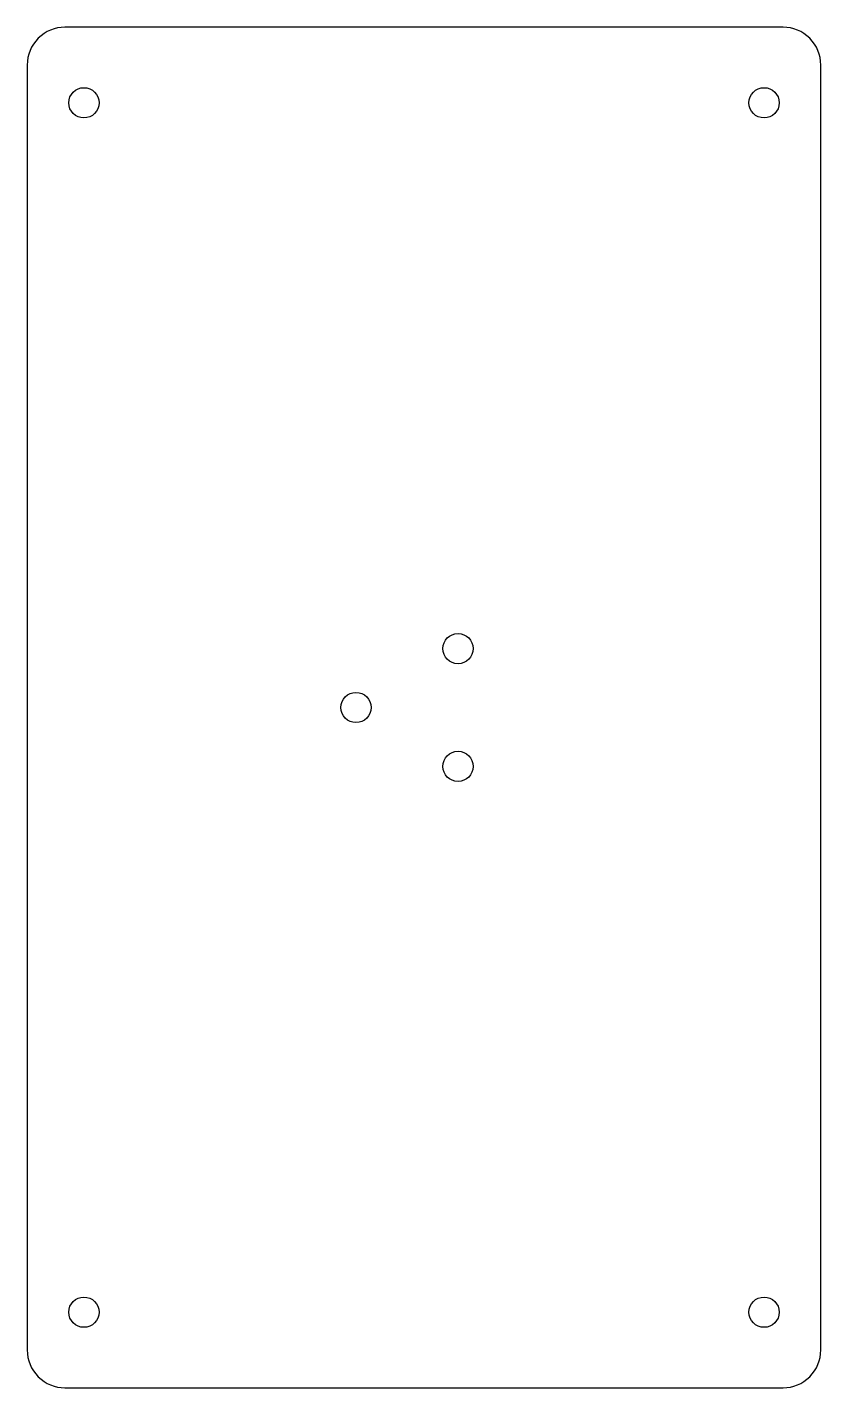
# Model space of a CAD drawing. Header units: millimetres. Extents: x -53 to 53, y -90 to 90.
import ezdxf

# ---------------------------------------------------------------- set-up
doc = ezdxf.new("R2010")
doc.units = ezdxf.units.MM

msp = doc.modelspace()

# ---------------------------------------------------------------- linework, layer by layer
msp.add_lwpolyline([(52.5, 85, 0.414214), (47.5, 90), (-47.5, 90, 0.414214), (-52.5, 85), (-52.5, -85, 0.414214), (-47.5, -90), (47.5, -90, 0.414214), (52.5, -85)], format="xyb", close=True)
for centre in [(-45, 80), (45, 80), (4.5, 7.79), (-9, 0), (4.5, -7.79), (-45, -80), (45, -80)]:
    msp.add_circle(centre, 2)

doc.saveas('drawing.dxf')
